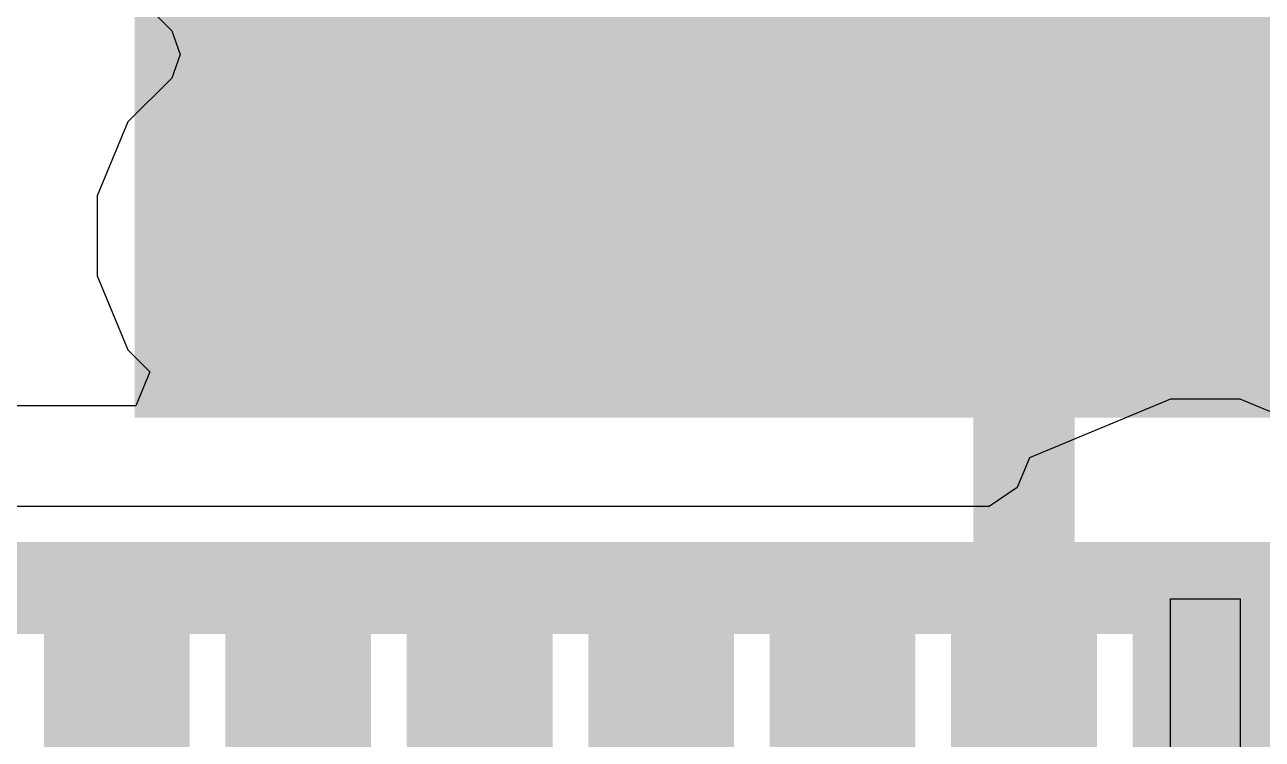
# Model space of a CAD drawing. Header units: inches. Extents: x -4 to 5258, y -4 to 5281.
# Drawn here: x 62.524 to 65.934, y 29.519 to 31.488 of the extents above; entities that cross this region are included whole.
import ezdxf

# ---------------------------------------------------------------- set-up
doc = ezdxf.new("R2010")
doc.units = ezdxf.units.IN
for name, color, linetype in [('Bottom Layer', 5, 'Continuous'), ('Bottom Solder', 6, 'Continuous'), ('Drill Drawing', 1, 'Continuous'), ('Layer 1', 16, 'Continuous'), ('Layer 2', 76, 'Continuous'), ('Top Layer', 1, 'Continuous'), ('Top Paste', 8, 'Continuous'), ('Top Solder', 216, 'Continuous'), ('Via Holes', 16, 'Continuous')]:
    doc.layers.add(name, color=color, linetype=linetype)

# ---------------------------------------------------------------- blocks, each defined once
blk = doc.blocks.new('HTSSOP_38_EP_4_4___15')
at = {"layer": 'Bottom Layer'}
h = blk.add_hatch(color=5, dxfattribs=at)
edge = h.paths.add_edge_path()
edge.add_arc((1, 0), 0.3, 0, 360)
h = blk.add_hatch(color=5, dxfattribs=at)
edge = h.paths.add_edge_path()
edge.add_arc((1, -1), 0.3, 0, 360)
h = blk.add_hatch(color=5, dxfattribs=at)
edge = h.paths.add_edge_path()
edge.add_arc((1, -2), 0.3, 0, 360)
at = {"layer": 'Bottom Solder'}
h = blk.add_hatch(color=6, dxfattribs=at)
edge = h.paths.add_edge_path()
edge.add_arc((1, 1), 0.4016, 0, 360)
h = blk.add_hatch(color=6, dxfattribs=at)
edge = h.paths.add_edge_path()
edge.add_arc((1, 0), 0.4016, 0, 360)
h = blk.add_hatch(color=6, dxfattribs=at)
edge = h.paths.add_edge_path()
edge.add_arc((1, -1), 0.4016, 0, 360)
h = blk.add_hatch(color=6, dxfattribs=at)
edge = h.paths.add_edge_path()
edge.add_arc((1, -2), 0.4016, 0, 360)
at = {"layer": 'Layer 1'}
h = blk.add_hatch(color=16, dxfattribs=at)
edge = h.paths.add_edge_path()
edge.add_arc((1, 0), 0.3, 0, 360)
h = blk.add_hatch(color=16, dxfattribs=at)
edge = h.paths.add_edge_path()
edge.add_arc((1, -1), 0.3, 0, 360)
h = blk.add_hatch(color=16, dxfattribs=at)
edge = h.paths.add_edge_path()
edge.add_arc((1, -2), 0.3, 0, 360)
at = {"layer": 'Layer 2'}
h = blk.add_hatch(color=76, dxfattribs=at)
edge = h.paths.add_edge_path()
edge.add_arc((1, 0), 0.3, 0, 360)
h = blk.add_hatch(color=76, dxfattribs=at)
edge = h.paths.add_edge_path()
edge.add_arc((1, -1), 0.3, 0, 360)
h = blk.add_hatch(color=76, dxfattribs=at)
edge = h.paths.add_edge_path()
edge.add_arc((1, -2), 0.3, 0, 360)
at = {"layer": 'Top Layer'}
for points in [[(1.45, 2.4), (1.45, -2.4), (-1.45, -2.4), (-1.45, 2.4)], [(3.6, 0.65), (3.6, 0.35), (2, 0.35), (2, 0.65)], [(3.6, 0.1501), (3.6, -0.1499), (2, -0.1499), (2, 0.1501)], [(3.6, -0.35), (3.6, -0.65), (2, -0.65), (2, -0.35)], [(3.6, -0.8499), (3.6, -1.1499), (2, -1.1499), (2, -0.8499)], [(3.6, -1.35), (3.6, -1.65), (2, -1.65), (2, -1.35)], [(3.6, -1.8499), (3.6, -2.1499), (2, -2.1499), (2, -1.8499)], [(3.6, -2.35), (3.6, -2.65), (2, -2.65), (2, -2.35)]]:
    blk.add_hatch(color=1, dxfattribs=at).paths.add_polyline_path(points)
h = blk.add_hatch(color=1, dxfattribs=at)
edge = h.paths.add_edge_path()
edge.add_arc((1, 0), 0.3, 0, 360)
h = blk.add_hatch(color=1, dxfattribs=at)
edge = h.paths.add_edge_path()
edge.add_arc((1, -1), 0.3, 0, 360)
h = blk.add_hatch(color=1, dxfattribs=at)
edge = h.paths.add_edge_path()
edge.add_arc((1, -2), 0.3, 0, 360)
at = {"layer": 'Top Paste'}
for points in [[(1.45, 2.4), (1.45, -2.4), (-1.45, -2.4), (-1.45, 2.4)], [(3.6, 0.65), (3.6, 0.35), (2, 0.35), (2, 0.65)], [(3.6, 0.1501), (3.6, -0.1499), (2, -0.1499), (2, 0.1501)], [(3.6, -0.35), (3.6, -0.65), (2, -0.65), (2, -0.35)], [(3.6, -0.8499), (3.6, -1.1499), (2, -1.1499), (2, -0.8499)], [(3.6, -1.35), (3.6, -1.65), (2, -1.65), (2, -1.35)], [(3.6, -1.8499), (3.6, -2.1499), (2, -2.1499), (2, -1.8499)], [(3.6, -2.35), (3.6, -2.65), (2, -2.65), (2, -2.35)]]:
    blk.add_hatch(color=8, dxfattribs=at).paths.add_polyline_path(points)
at = {"layer": 'Top Solder'}
for points in [[(1.5008, 2.4508), (1.5008, -2.4508), (-1.5008, -2.4508), (-1.5008, 2.4508)], [(3.6508, 0.7008), (3.6508, 0.2992), (1.9492, 0.2992), (1.9492, 0.7008)], [(3.6508, 0.2009), (3.6508, -0.2007), (1.9492, -0.2007), (1.9492, 0.2009)], [(3.6508, -0.2992), (3.6508, -0.7008), (1.9492, -0.7008), (1.9492, -0.2992)], [(3.6508, -0.7991), (3.6508, -1.2007), (1.9492, -1.2007), (1.9492, -0.7991)], [(3.6508, -1.2992), (3.6508, -1.7008), (1.9492, -1.7008), (1.9492, -1.2992)], [(3.6508, -1.7991), (3.6508, -2.2007), (1.9492, -2.2007), (1.9492, -1.7991)], [(3.6508, -2.2992), (3.6508, -2.7008), (1.9492, -2.7008), (1.9492, -2.2992)]]:
    blk.add_hatch(color=216, dxfattribs=at).paths.add_polyline_path(points)
h = blk.add_hatch(color=216, dxfattribs=at)
edge = h.paths.add_edge_path()
edge.add_arc((1, 1), 0.4016, 0, 360)
h = blk.add_hatch(color=216, dxfattribs=at)
edge = h.paths.add_edge_path()
edge.add_arc((1, 0), 0.4016, 0, 360)
h = blk.add_hatch(color=216, dxfattribs=at)
edge = h.paths.add_edge_path()
edge.add_arc((1, -1), 0.4016, 0, 360)
h = blk.add_hatch(color=216, dxfattribs=at)
edge = h.paths.add_edge_path()
edge.add_arc((1, -2), 0.4016, 0, 360)
at = {"layer": 'Via Holes'}
h = blk.add_hatch(color=7, dxfattribs=at)
edge = h.paths.add_edge_path()
edge.add_arc((1, 0), 0.15, 0, 360)
h = blk.add_hatch(color=7, dxfattribs=at)
edge = h.paths.add_edge_path()
edge.add_arc((1, -1), 0.15, 0, 360)
h = blk.add_hatch(color=7, dxfattribs=at)
edge = h.paths.add_edge_path()
edge.add_arc((1, -2), 0.15, 0, 360)

msp = doc.modelspace()

# ---------------------------------------------------------------- hatches: boundary and pattern name
at = {"layer": 'Top Layer'}
msp.add_hatch(color=1, dxfattribs=at).paths.add_polyline_path([(62.8777, 30.4562), (68.2778, 30.4562), (68.2778, 33.3562), (62.8777, 33.3562)])

# ---------------------------------------------------------------- linework, layer by layer
at = {"layer": 'Drill Drawing'}
for points in [[(63.1507, 31.0332, 0.0508, 0.0508, 0), (63.1507, 31.1602, 0.0508, 0.0508, 0)], [(63.1507, 31.1602, 0.0508, 0.0508, 0), (63.4047, 31.1602, 0.0508, 0.0508, 0)], [(63.4047, 31.0332, 0.0508, 0.0508, 0), (63.4047, 31.1602, 0.0508, 0.0508, 0)], [(64.1507, 31.0332, 0.0508, 0.0508, 0), (64.1507, 31.1602, 0.0508, 0.0508, 0)], [(64.1507, 31.1602, 0.0508, 0.0508, 0), (64.4047, 31.1602, 0.0508, 0.0508, 0)], [(64.4047, 31.0332, 0.0508, 0.0508, 0), (64.4047, 31.1602, 0.0508, 0.0508, 0)], [(65.1507, 31.0332, 0.0508, 0.0508, 0), (65.1507, 31.1602, 0.0508, 0.0508, 0)], [(65.1507, 31.1602, 0.0508, 0.0508, 0), (65.4047, 31.1602, 0.0508, 0.0508, 0)], [(65.4047, 31.0332, 0.0508, 0.0508, 0), (65.4047, 31.1602, 0.0508, 0.0508, 0)], [(63.2015, 30.9824, 0.0508, 0.0508, 0), (63.2015, 31.0586, 0.0508, 0.0508, 0)], [(63.2015, 31.0586, 0.0508, 0.0508, 0), (63.3539, 31.0586, 0.0508, 0.0508, 0)], [(63.3539, 30.9824, 0.0508, 0.0508, 0), (63.3539, 31.0586, 0.0508, 0.0508, 0)], [(64.2015, 30.9824, 0.0508, 0.0508, 0), (64.2015, 31.0586, 0.0508, 0.0508, 0)], [(64.2015, 31.0586, 0.0508, 0.0508, 0), (64.3539, 31.0586, 0.0508, 0.0508, 0)], [(64.3539, 30.9824, 0.0508, 0.0508, 0), (64.3539, 31.0586, 0.0508, 0.0508, 0)], [(65.2015, 30.9824, 0.0508, 0.0508, 0), (65.2015, 31.0586, 0.0508, 0.0508, 0)], [(65.2015, 31.0586, 0.0508, 0.0508, 0), (65.3539, 31.0586, 0.0508, 0.0508, 0)], [(65.3539, 30.9824, 0.0508, 0.0508, 0), (65.3539, 31.0586, 0.0508, 0.0508, 0)], [(63.0237, 30.7792, 0.0508, 0.0508, 0), (63.0237, 31.0332, 0.0508, 0.0508, 0)], [(63.0237, 31.0332, 0.0508, 0.0508, 0), (63.1507, 31.0332, 0.0508, 0.0508, 0)], [(63.4047, 31.0332, 0.0508, 0.0508, 0), (63.5317, 31.0332, 0.0508, 0.0508, 0)], [(63.5317, 30.7792, 0.0508, 0.0508, 0), (63.5317, 31.0332, 0.0508, 0.0508, 0)], [(64.0237, 30.7792, 0.0508, 0.0508, 0), (64.0237, 31.0332, 0.0508, 0.0508, 0)], [(64.0237, 31.0332, 0.0508, 0.0508, 0), (64.1507, 31.0332, 0.0508, 0.0508, 0)], [(64.4047, 31.0332, 0.0508, 0.0508, 0), (64.5317, 31.0332, 0.0508, 0.0508, 0)], [(64.5317, 30.7792, 0.0508, 0.0508, 0), (64.5317, 31.0332, 0.0508, 0.0508, 0)], [(65.0237, 30.7792, 0.0508, 0.0508, 0), (65.0237, 31.0332, 0.0508, 0.0508, 0)], [(65.0237, 31.0332, 0.0508, 0.0508, 0), (65.1507, 31.0332, 0.0508, 0.0508, 0)], [(65.4047, 31.0332, 0.0508, 0.0508, 0), (65.5317, 31.0332, 0.0508, 0.0508, 0)], [(65.5317, 30.7792, 0.0508, 0.0508, 0), (65.5317, 31.0332, 0.0508, 0.0508, 0)], [(63.1253, 30.83, 0.0508, 0.0508, 0), (63.1253, 30.9824, 0.0508, 0.0508, 0)], [(63.1253, 30.9824, 0.0508, 0.0508, 0), (63.2015, 30.9824, 0.0508, 0.0508, 0)], [(63.3539, 30.9824, 0.0508, 0.0508, 0), (63.4301, 30.9824, 0.0508, 0.0508, 0)], [(63.4301, 30.83, 0.0508, 0.0508, 0), (63.4301, 30.9824, 0.0508, 0.0508, 0)], [(64.1253, 30.83, 0.0508, 0.0508, 0), (64.1253, 30.9824, 0.0508, 0.0508, 0)], [(64.1253, 30.9824, 0.0508, 0.0508, 0), (64.2015, 30.9824, 0.0508, 0.0508, 0)], [(64.3539, 30.9824, 0.0508, 0.0508, 0), (64.4301, 30.9824, 0.0508, 0.0508, 0)], [(64.4301, 30.83, 0.0508, 0.0508, 0), (64.4301, 30.9824, 0.0508, 0.0508, 0)], [(65.1253, 30.83, 0.0508, 0.0508, 0), (65.1253, 30.9824, 0.0508, 0.0508, 0)], [(65.1253, 30.9824, 0.0508, 0.0508, 0), (65.2015, 30.9824, 0.0508, 0.0508, 0)], [(65.3539, 30.9824, 0.0508, 0.0508, 0), (65.4301, 30.9824, 0.0508, 0.0508, 0)], [(65.4301, 30.83, 0.0508, 0.0508, 0), (65.4301, 30.9824, 0.0508, 0.0508, 0)], [(63.1253, 30.83, 0.0508, 0.0508, 0), (63.2015, 30.83, 0.0508, 0.0508, 0)], [(63.2015, 30.7538, 0.0508, 0.0508, 0), (63.2015, 30.83, 0.0508, 0.0508, 0)], [(63.3539, 30.83, 0.0508, 0.0508, 0), (63.4301, 30.83, 0.0508, 0.0508, 0)], [(63.3539, 30.7538, 0.0508, 0.0508, 0), (63.3539, 30.83, 0.0508, 0.0508, 0)], [(64.1253, 30.83, 0.0508, 0.0508, 0), (64.2015, 30.83, 0.0508, 0.0508, 0)], [(64.2015, 30.7538, 0.0508, 0.0508, 0), (64.2015, 30.83, 0.0508, 0.0508, 0)], [(64.3539, 30.83, 0.0508, 0.0508, 0), (64.4301, 30.83, 0.0508, 0.0508, 0)], [(64.3539, 30.7538, 0.0508, 0.0508, 0), (64.3539, 30.83, 0.0508, 0.0508, 0)], [(65.1253, 30.83, 0.0508, 0.0508, 0), (65.2015, 30.83, 0.0508, 0.0508, 0)], [(65.2015, 30.7538, 0.0508, 0.0508, 0), (65.2015, 30.83, 0.0508, 0.0508, 0)], [(65.3539, 30.83, 0.0508, 0.0508, 0), (65.4301, 30.83, 0.0508, 0.0508, 0)], [(65.3539, 30.7538, 0.0508, 0.0508, 0), (65.3539, 30.83, 0.0508, 0.0508, 0)], [(63.0237, 30.7792, 0.0508, 0.0508, 0), (63.1507, 30.7792, 0.0508, 0.0508, 0)], [(63.1507, 30.6522, 0.0508, 0.0508, 0), (63.1507, 30.7792, 0.0508, 0.0508, 0)], [(63.4047, 30.7792, 0.0508, 0.0508, 0), (63.5317, 30.7792, 0.0508, 0.0508, 0)], [(63.4047, 30.6522, 0.0508, 0.0508, 0), (63.4047, 30.7792, 0.0508, 0.0508, 0)], [(64.0237, 30.7792, 0.0508, 0.0508, 0), (64.1507, 30.7792, 0.0508, 0.0508, 0)], [(64.1507, 30.6522, 0.0508, 0.0508, 0), (64.1507, 30.7792, 0.0508, 0.0508, 0)], [(64.4047, 30.7792, 0.0508, 0.0508, 0), (64.5317, 30.7792, 0.0508, 0.0508, 0)], [(64.4047, 30.6522, 0.0508, 0.0508, 0), (64.4047, 30.7792, 0.0508, 0.0508, 0)], [(65.0237, 30.7792, 0.0508, 0.0508, 0), (65.1507, 30.7792, 0.0508, 0.0508, 0)], [(65.1507, 30.6522, 0.0508, 0.0508, 0), (65.1507, 30.7792, 0.0508, 0.0508, 0)], [(65.4047, 30.7792, 0.0508, 0.0508, 0), (65.5317, 30.7792, 0.0508, 0.0508, 0)], [(65.4047, 30.6522, 0.0508, 0.0508, 0), (65.4047, 30.7792, 0.0508, 0.0508, 0)], [(63.2015, 30.7538, 0.0508, 0.0508, 0), (63.3539, 30.7538, 0.0508, 0.0508, 0)], [(64.2015, 30.7538, 0.0508, 0.0508, 0), (64.3539, 30.7538, 0.0508, 0.0508, 0)], [(65.2015, 30.7538, 0.0508, 0.0508, 0), (65.3539, 30.7538, 0.0508, 0.0508, 0)], [(63.1507, 30.6522, 0.0508, 0.0508, 0), (63.4047, 30.6522, 0.0508, 0.0508, 0)], [(64.1507, 30.6522, 0.0508, 0.0508, 0), (64.4047, 30.6522, 0.0508, 0.0508, 0)], [(65.1507, 30.6522, 0.0508, 0.0508, 0), (65.4047, 30.6522, 0.0508, 0.0508, 0)]]:
    msp.add_lwpolyline(points, format="xyseb", dxfattribs=at)
for points in [[(63.138, 31.1602, 0.0254, 0.0254, 1), (63.1634, 31.1602, 0.0254, 0.0254, 1)], [(63.138, 31.1602, 0.0254, 0.0254, 1), (63.1634, 31.1602, 0.0254, 0.0254, 1)], [(63.392, 31.1602, 0.0254, 0.0254, 1), (63.4174, 31.1602, 0.0254, 0.0254, 1)], [(63.392, 31.1602, 0.0254, 0.0254, 1), (63.4174, 31.1602, 0.0254, 0.0254, 1)], [(64.138, 31.1602, 0.0254, 0.0254, 1), (64.1634, 31.1602, 0.0254, 0.0254, 1)], [(64.138, 31.1602, 0.0254, 0.0254, 1), (64.1634, 31.1602, 0.0254, 0.0254, 1)], [(64.392, 31.1602, 0.0254, 0.0254, 1), (64.4174, 31.1602, 0.0254, 0.0254, 1)], [(64.392, 31.1602, 0.0254, 0.0254, 1), (64.4174, 31.1602, 0.0254, 0.0254, 1)], [(65.138, 31.1602, 0.0254, 0.0254, 1), (65.1634, 31.1602, 0.0254, 0.0254, 1)], [(65.138, 31.1602, 0.0254, 0.0254, 1), (65.1634, 31.1602, 0.0254, 0.0254, 1)], [(65.392, 31.1602, 0.0254, 0.0254, 1), (65.4174, 31.1602, 0.0254, 0.0254, 1)], [(65.392, 31.1602, 0.0254, 0.0254, 1), (65.4174, 31.1602, 0.0254, 0.0254, 1)], [(63.1888, 31.0586, 0.0254, 0.0254, 1), (63.2142, 31.0586, 0.0254, 0.0254, 1)], [(63.1888, 31.0586, 0.0254, 0.0254, 1), (63.2142, 31.0586, 0.0254, 0.0254, 1)], [(63.3412, 31.0586, 0.0254, 0.0254, 1), (63.3666, 31.0586, 0.0254, 0.0254, 1)], [(63.3412, 31.0586, 0.0254, 0.0254, 1), (63.3666, 31.0586, 0.0254, 0.0254, 1)], [(64.1888, 31.0586, 0.0254, 0.0254, 1), (64.2142, 31.0586, 0.0254, 0.0254, 1)], [(64.1888, 31.0586, 0.0254, 0.0254, 1), (64.2142, 31.0586, 0.0254, 0.0254, 1)], [(64.3412, 31.0586, 0.0254, 0.0254, 1), (64.3666, 31.0586, 0.0254, 0.0254, 1)], [(64.3412, 31.0586, 0.0254, 0.0254, 1), (64.3666, 31.0586, 0.0254, 0.0254, 1)], [(65.1888, 31.0586, 0.0254, 0.0254, 1), (65.2142, 31.0586, 0.0254, 0.0254, 1)], [(65.1888, 31.0586, 0.0254, 0.0254, 1), (65.2142, 31.0586, 0.0254, 0.0254, 1)], [(65.3412, 31.0586, 0.0254, 0.0254, 1), (65.3666, 31.0586, 0.0254, 0.0254, 1)], [(65.3412, 31.0586, 0.0254, 0.0254, 1), (65.3666, 31.0586, 0.0254, 0.0254, 1)], [(63.011, 31.0332, 0.0254, 0.0254, 1), (63.0364, 31.0332, 0.0254, 0.0254, 1)], [(63.011, 31.0332, 0.0254, 0.0254, 1), (63.0364, 31.0332, 0.0254, 0.0254, 1)], [(63.138, 31.0332, 0.0254, 0.0254, 1), (63.1634, 31.0332, 0.0254, 0.0254, 1)], [(63.138, 31.0332, 0.0254, 0.0254, 1), (63.1634, 31.0332, 0.0254, 0.0254, 1)], [(63.392, 31.0332, 0.0254, 0.0254, 1), (63.4174, 31.0332, 0.0254, 0.0254, 1)], [(63.392, 31.0332, 0.0254, 0.0254, 1), (63.4174, 31.0332, 0.0254, 0.0254, 1)], [(63.519, 31.0332, 0.0254, 0.0254, 1), (63.5444, 31.0332, 0.0254, 0.0254, 1)], [(63.519, 31.0332, 0.0254, 0.0254, 1), (63.5444, 31.0332, 0.0254, 0.0254, 1)], [(64.011, 31.0332, 0.0254, 0.0254, 1), (64.0364, 31.0332, 0.0254, 0.0254, 1)], [(64.011, 31.0332, 0.0254, 0.0254, 1), (64.0364, 31.0332, 0.0254, 0.0254, 1)], [(64.138, 31.0332, 0.0254, 0.0254, 1), (64.1634, 31.0332, 0.0254, 0.0254, 1)], [(64.138, 31.0332, 0.0254, 0.0254, 1), (64.1634, 31.0332, 0.0254, 0.0254, 1)], [(64.392, 31.0332, 0.0254, 0.0254, 1), (64.4174, 31.0332, 0.0254, 0.0254, 1)], [(64.392, 31.0332, 0.0254, 0.0254, 1), (64.4174, 31.0332, 0.0254, 0.0254, 1)], [(64.519, 31.0332, 0.0254, 0.0254, 1), (64.5444, 31.0332, 0.0254, 0.0254, 1)], [(64.519, 31.0332, 0.0254, 0.0254, 1), (64.5444, 31.0332, 0.0254, 0.0254, 1)], [(65.011, 31.0332, 0.0254, 0.0254, 1), (65.0364, 31.0332, 0.0254, 0.0254, 1)], [(65.011, 31.0332, 0.0254, 0.0254, 1), (65.0364, 31.0332, 0.0254, 0.0254, 1)], [(65.138, 31.0332, 0.0254, 0.0254, 1), (65.1634, 31.0332, 0.0254, 0.0254, 1)], [(65.138, 31.0332, 0.0254, 0.0254, 1), (65.1634, 31.0332, 0.0254, 0.0254, 1)], [(65.392, 31.0332, 0.0254, 0.0254, 1), (65.4174, 31.0332, 0.0254, 0.0254, 1)], [(65.392, 31.0332, 0.0254, 0.0254, 1), (65.4174, 31.0332, 0.0254, 0.0254, 1)], [(65.519, 31.0332, 0.0254, 0.0254, 1), (65.5444, 31.0332, 0.0254, 0.0254, 1)], [(65.519, 31.0332, 0.0254, 0.0254, 1), (65.5444, 31.0332, 0.0254, 0.0254, 1)], [(63.1126, 30.9824, 0.0254, 0.0254, 1), (63.138, 30.9824, 0.0254, 0.0254, 1)], [(63.1126, 30.9824, 0.0254, 0.0254, 1), (63.138, 30.9824, 0.0254, 0.0254, 1)], [(63.1888, 30.9824, 0.0254, 0.0254, 1), (63.2142, 30.9824, 0.0254, 0.0254, 1)], [(63.1888, 30.9824, 0.0254, 0.0254, 1), (63.2142, 30.9824, 0.0254, 0.0254, 1)], [(63.3412, 30.9824, 0.0254, 0.0254, 1), (63.3666, 30.9824, 0.0254, 0.0254, 1)], [(63.3412, 30.9824, 0.0254, 0.0254, 1), (63.3666, 30.9824, 0.0254, 0.0254, 1)], [(63.4174, 30.9824, 0.0254, 0.0254, 1), (63.4428, 30.9824, 0.0254, 0.0254, 1)], [(63.4174, 30.9824, 0.0254, 0.0254, 1), (63.4428, 30.9824, 0.0254, 0.0254, 1)], [(64.1126, 30.9824, 0.0254, 0.0254, 1), (64.138, 30.9824, 0.0254, 0.0254, 1)], [(64.1126, 30.9824, 0.0254, 0.0254, 1), (64.138, 30.9824, 0.0254, 0.0254, 1)], [(64.1888, 30.9824, 0.0254, 0.0254, 1), (64.2142, 30.9824, 0.0254, 0.0254, 1)], [(64.1888, 30.9824, 0.0254, 0.0254, 1), (64.2142, 30.9824, 0.0254, 0.0254, 1)], [(64.3412, 30.9824, 0.0254, 0.0254, 1), (64.3666, 30.9824, 0.0254, 0.0254, 1)], [(64.3412, 30.9824, 0.0254, 0.0254, 1), (64.3666, 30.9824, 0.0254, 0.0254, 1)], [(64.4174, 30.9824, 0.0254, 0.0254, 1), (64.4428, 30.9824, 0.0254, 0.0254, 1)], [(64.4174, 30.9824, 0.0254, 0.0254, 1), (64.4428, 30.9824, 0.0254, 0.0254, 1)], [(65.1126, 30.9824, 0.0254, 0.0254, 1), (65.138, 30.9824, 0.0254, 0.0254, 1)], [(65.1126, 30.9824, 0.0254, 0.0254, 1), (65.138, 30.9824, 0.0254, 0.0254, 1)], [(65.1888, 30.9824, 0.0254, 0.0254, 1), (65.2142, 30.9824, 0.0254, 0.0254, 1)], [(65.1888, 30.9824, 0.0254, 0.0254, 1), (65.2142, 30.9824, 0.0254, 0.0254, 1)], [(65.3412, 30.9824, 0.0254, 0.0254, 1), (65.3666, 30.9824, 0.0254, 0.0254, 1)], [(65.3412, 30.9824, 0.0254, 0.0254, 1), (65.3666, 30.9824, 0.0254, 0.0254, 1)], [(65.4174, 30.9824, 0.0254, 0.0254, 1), (65.4428, 30.9824, 0.0254, 0.0254, 1)], [(65.4174, 30.9824, 0.0254, 0.0254, 1), (65.4428, 30.9824, 0.0254, 0.0254, 1)], [(63.1126, 30.83, 0.0254, 0.0254, 1), (63.138, 30.83, 0.0254, 0.0254, 1)], [(63.1126, 30.83, 0.0254, 0.0254, 1), (63.138, 30.83, 0.0254, 0.0254, 1)], [(63.1888, 30.83, 0.0254, 0.0254, 1), (63.2142, 30.83, 0.0254, 0.0254, 1)], [(63.1888, 30.83, 0.0254, 0.0254, 1), (63.2142, 30.83, 0.0254, 0.0254, 1)], [(63.3412, 30.83, 0.0254, 0.0254, 1), (63.3666, 30.83, 0.0254, 0.0254, 1)], [(63.3412, 30.83, 0.0254, 0.0254, 1), (63.3666, 30.83, 0.0254, 0.0254, 1)], [(63.4174, 30.83, 0.0254, 0.0254, 1), (63.4428, 30.83, 0.0254, 0.0254, 1)], [(63.4174, 30.83, 0.0254, 0.0254, 1), (63.4428, 30.83, 0.0254, 0.0254, 1)], [(64.1126, 30.83, 0.0254, 0.0254, 1), (64.138, 30.83, 0.0254, 0.0254, 1)], [(64.1126, 30.83, 0.0254, 0.0254, 1), (64.138, 30.83, 0.0254, 0.0254, 1)], [(64.1888, 30.83, 0.0254, 0.0254, 1), (64.2142, 30.83, 0.0254, 0.0254, 1)], [(64.1888, 30.83, 0.0254, 0.0254, 1), (64.2142, 30.83, 0.0254, 0.0254, 1)], [(64.3412, 30.83, 0.0254, 0.0254, 1), (64.3666, 30.83, 0.0254, 0.0254, 1)], [(64.3412, 30.83, 0.0254, 0.0254, 1), (64.3666, 30.83, 0.0254, 0.0254, 1)], [(64.4174, 30.83, 0.0254, 0.0254, 1), (64.4428, 30.83, 0.0254, 0.0254, 1)], [(64.4174, 30.83, 0.0254, 0.0254, 1), (64.4428, 30.83, 0.0254, 0.0254, 1)], [(65.1126, 30.83, 0.0254, 0.0254, 1), (65.138, 30.83, 0.0254, 0.0254, 1)], [(65.1126, 30.83, 0.0254, 0.0254, 1), (65.138, 30.83, 0.0254, 0.0254, 1)], [(65.1888, 30.83, 0.0254, 0.0254, 1), (65.2142, 30.83, 0.0254, 0.0254, 1)], [(65.1888, 30.83, 0.0254, 0.0254, 1), (65.2142, 30.83, 0.0254, 0.0254, 1)], [(65.3412, 30.83, 0.0254, 0.0254, 1), (65.3666, 30.83, 0.0254, 0.0254, 1)], [(65.3412, 30.83, 0.0254, 0.0254, 1), (65.3666, 30.83, 0.0254, 0.0254, 1)], [(65.4174, 30.83, 0.0254, 0.0254, 1), (65.4428, 30.83, 0.0254, 0.0254, 1)], [(65.4174, 30.83, 0.0254, 0.0254, 1), (65.4428, 30.83, 0.0254, 0.0254, 1)], [(63.011, 30.7792, 0.0254, 0.0254, 1), (63.0364, 30.7792, 0.0254, 0.0254, 1)], [(63.011, 30.7792, 0.0254, 0.0254, 1), (63.0364, 30.7792, 0.0254, 0.0254, 1)], [(63.138, 30.7792, 0.0254, 0.0254, 1), (63.1634, 30.7792, 0.0254, 0.0254, 1)], [(63.138, 30.7792, 0.0254, 0.0254, 1), (63.1634, 30.7792, 0.0254, 0.0254, 1)], [(63.392, 30.7792, 0.0254, 0.0254, 1), (63.4174, 30.7792, 0.0254, 0.0254, 1)], [(63.392, 30.7792, 0.0254, 0.0254, 1), (63.4174, 30.7792, 0.0254, 0.0254, 1)], [(63.519, 30.7792, 0.0254, 0.0254, 1), (63.5444, 30.7792, 0.0254, 0.0254, 1)], [(63.519, 30.7792, 0.0254, 0.0254, 1), (63.5444, 30.7792, 0.0254, 0.0254, 1)], [(64.011, 30.7792, 0.0254, 0.0254, 1), (64.0364, 30.7792, 0.0254, 0.0254, 1)], [(64.011, 30.7792, 0.0254, 0.0254, 1), (64.0364, 30.7792, 0.0254, 0.0254, 1)], [(64.138, 30.7792, 0.0254, 0.0254, 1), (64.1634, 30.7792, 0.0254, 0.0254, 1)], [(64.138, 30.7792, 0.0254, 0.0254, 1), (64.1634, 30.7792, 0.0254, 0.0254, 1)], [(64.392, 30.7792, 0.0254, 0.0254, 1), (64.4174, 30.7792, 0.0254, 0.0254, 1)], [(64.392, 30.7792, 0.0254, 0.0254, 1), (64.4174, 30.7792, 0.0254, 0.0254, 1)], [(64.519, 30.7792, 0.0254, 0.0254, 1), (64.5444, 30.7792, 0.0254, 0.0254, 1)], [(64.519, 30.7792, 0.0254, 0.0254, 1), (64.5444, 30.7792, 0.0254, 0.0254, 1)], [(65.011, 30.7792, 0.0254, 0.0254, 1), (65.0364, 30.7792, 0.0254, 0.0254, 1)], [(65.011, 30.7792, 0.0254, 0.0254, 1), (65.0364, 30.7792, 0.0254, 0.0254, 1)], [(65.138, 30.7792, 0.0254, 0.0254, 1), (65.1634, 30.7792, 0.0254, 0.0254, 1)], [(65.138, 30.7792, 0.0254, 0.0254, 1), (65.1634, 30.7792, 0.0254, 0.0254, 1)], [(65.392, 30.7792, 0.0254, 0.0254, 1), (65.4174, 30.7792, 0.0254, 0.0254, 1)], [(65.392, 30.7792, 0.0254, 0.0254, 1), (65.4174, 30.7792, 0.0254, 0.0254, 1)], [(65.519, 30.7792, 0.0254, 0.0254, 1), (65.5444, 30.7792, 0.0254, 0.0254, 1)], [(65.519, 30.7792, 0.0254, 0.0254, 1), (65.5444, 30.7792, 0.0254, 0.0254, 1)], [(63.1888, 30.7538, 0.0254, 0.0254, 1), (63.2142, 30.7538, 0.0254, 0.0254, 1)], [(63.1888, 30.7538, 0.0254, 0.0254, 1), (63.2142, 30.7538, 0.0254, 0.0254, 1)], [(63.3412, 30.7538, 0.0254, 0.0254, 1), (63.3666, 30.7538, 0.0254, 0.0254, 1)], [(63.3412, 30.7538, 0.0254, 0.0254, 1), (63.3666, 30.7538, 0.0254, 0.0254, 1)], [(64.1888, 30.7538, 0.0254, 0.0254, 1), (64.2142, 30.7538, 0.0254, 0.0254, 1)], [(64.1888, 30.7538, 0.0254, 0.0254, 1), (64.2142, 30.7538, 0.0254, 0.0254, 1)], [(64.3412, 30.7538, 0.0254, 0.0254, 1), (64.3666, 30.7538, 0.0254, 0.0254, 1)], [(64.3412, 30.7538, 0.0254, 0.0254, 1), (64.3666, 30.7538, 0.0254, 0.0254, 1)], [(65.1888, 30.7538, 0.0254, 0.0254, 1), (65.2142, 30.7538, 0.0254, 0.0254, 1)], [(65.1888, 30.7538, 0.0254, 0.0254, 1), (65.2142, 30.7538, 0.0254, 0.0254, 1)], [(65.3412, 30.7538, 0.0254, 0.0254, 1), (65.3666, 30.7538, 0.0254, 0.0254, 1)], [(65.3412, 30.7538, 0.0254, 0.0254, 1), (65.3666, 30.7538, 0.0254, 0.0254, 1)], [(63.138, 30.6522, 0.0254, 0.0254, 1), (63.1634, 30.6522, 0.0254, 0.0254, 1)], [(63.138, 30.6522, 0.0254, 0.0254, 1), (63.1634, 30.6522, 0.0254, 0.0254, 1)], [(63.392, 30.6522, 0.0254, 0.0254, 1), (63.4174, 30.6522, 0.0254, 0.0254, 1)], [(63.392, 30.6522, 0.0254, 0.0254, 1), (63.4174, 30.6522, 0.0254, 0.0254, 1)], [(64.138, 30.6522, 0.0254, 0.0254, 1), (64.1634, 30.6522, 0.0254, 0.0254, 1)], [(64.138, 30.6522, 0.0254, 0.0254, 1), (64.1634, 30.6522, 0.0254, 0.0254, 1)], [(64.392, 30.6522, 0.0254, 0.0254, 1), (64.4174, 30.6522, 0.0254, 0.0254, 1)], [(64.392, 30.6522, 0.0254, 0.0254, 1), (64.4174, 30.6522, 0.0254, 0.0254, 1)], [(65.138, 30.6522, 0.0254, 0.0254, 1), (65.1634, 30.6522, 0.0254, 0.0254, 1)], [(65.138, 30.6522, 0.0254, 0.0254, 1), (65.1634, 30.6522, 0.0254, 0.0254, 1)], [(65.392, 30.6522, 0.0254, 0.0254, 1), (65.4174, 30.6522, 0.0254, 0.0254, 1)], [(65.392, 30.6522, 0.0254, 0.0254, 1), (65.4174, 30.6522, 0.0254, 0.0254, 1)]]:
    msp.add_lwpolyline(points, format="xyseb", close=True, dxfattribs=at)
at = {"layer": 'Layer 2'}
for p, q in [((62.8081, 31.5924), (62.9291, 31.4714)), ((62.9291, 31.4714), (62.9528, 31.4062)), ((62.9528, 31.4062), (62.9291, 31.341)), ((62.9291, 31.341), (62.8081, 31.22)), ((62.8081, 31.22), (62.7237, 31.0164)), ((62.7237, 31.0164), (62.7237, 30.796)), ((62.7237, 30.796), (62.8081, 30.5924)), ((62.8081, 30.5924), (62.8691, 30.5314)), ((62.8691, 30.5314), (62.8302, 30.4375)), ((62.8302, 30.4375), (59.9372, 30.4375))]:
    msp.add_line(p, q, dxfattribs=at)
msp.add_lwpolyline([(52.7677, 29.936, 0.254, 0.254, 0), (122.0837, 29.936, 0.254, 0.254, 0)], format="xyseb", dxfattribs=at)
at = {"layer": 'Top Layer'}
for p, q in [((65.6819, 30.4561), (65.293, 30.295)), ((65.8732, 30.4561), (65.6819, 30.4561)), ((66.262, 30.295), (65.8732, 30.4561)), ((65.293, 30.295), (65.2592, 30.2132)), ((65.2592, 30.2132), (65.1817, 30.1602)), ((63.1817, 30.1602), (62.3737, 30.1602)), ((63.3737, 30.1602), (63.1817, 30.1602)), ((63.1817, 30.1602), (63.1817, 30.1602)), ((65.1817, 30.1602), (63.3737, 30.1602)), ((63.3737, 30.1602), (63.3737, 30.1602)), ((65.1817, 30.1602), (65.1817, 30.1602)), ((65.1817, 30.1602), (65.1817, 30.1602)), ((65.6819, 28.0522), (65.6819, 29.9062)), ((65.6819, 29.9062), (65.8732, 29.9062)), ((65.8732, 29.9062), (65.8732, 23.7082))]:
    msp.add_line(p, q, dxfattribs=at)
msp.add_lwpolyline([(65.2779, 29.1062, 0.2794, 0.2794, 0), (65.2779, 30.9061, 0.2794, 0.2794, 0)], format="xyseb", dxfattribs=at)
msp.add_lwpolyline([(65.208, 30.9061, 0.1397, 0.1397, 1), (65.3477, 30.9061, 0.1397, 0.1397, 1)], format="xyseb", close=True, dxfattribs=at)

# ---------------------------------------------------------------- block references
at = {"rotation": 270}
msp.add_blockref('HTSSOP_38_EP_4_4___15', (65.2777, 31.9062), dxfattribs=at)

doc.saveas('drawing.dxf')
